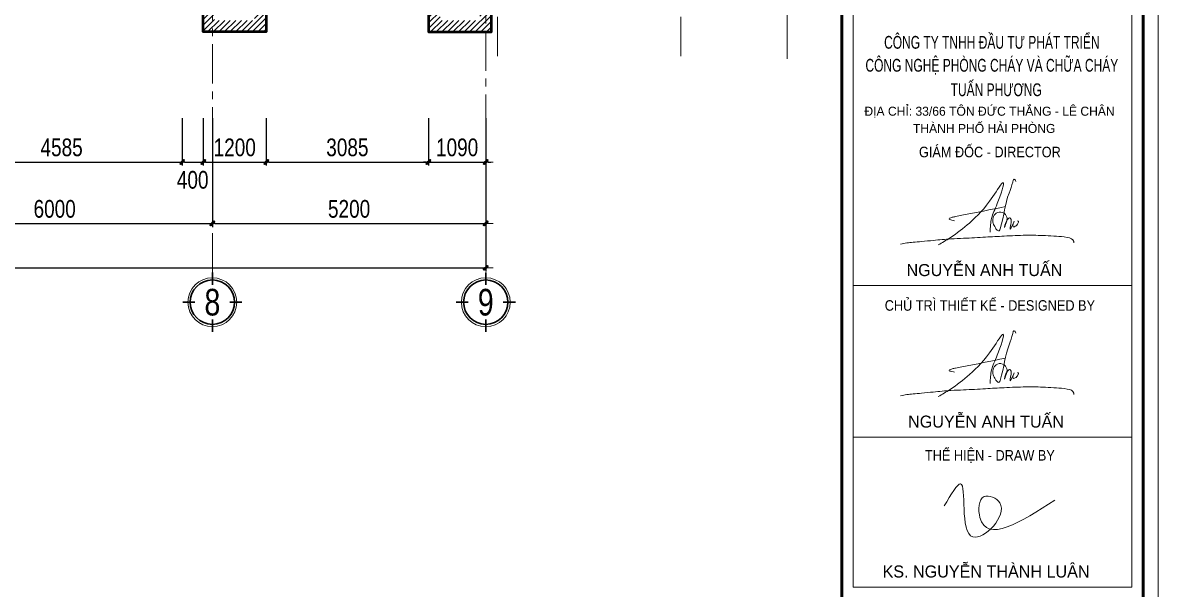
# Model space of a CAD drawing. Header units: millimetres. Extents: x 1109421 to 1726579, y -247837 to 144927.
# Drawn here: x 1579526 to 1601125, y -223883 to -213094 of the extents above; entities that cross this region are included whole.
import ezdxf
from ezdxf.enums import TextEntityAlignment as Align

# ---------------------------------------------------------------- set-up
doc = ezdxf.new("R2010")
doc.units = ezdxf.units.MM
doc.header["$LTSCALE"] = 600
doc.header["$MEASUREMENT"] = 0
doc.linetypes.add('CENTER', pattern=[2, 1.25, -0.25, 0.25, -0.25])
doc.layers.get('0').update_dxf_attribs({"lineweight": 0})
doc.layers.get('Defpoints').update_dxf_attribs({"lineweight": 0})
for name, color, linetype, lineweight in [('cat1', 30, 'Continuous', 50), ('dim', 144, 'Continuous', 13), ('Form', 7, 'Continuous', 9), ('hatch1', 136, 'Continuous', 9), ('Khungten_LCDI', 7, 'Continuous', 25), ('LC ISO', 153, 'Continuous', 13), ('LC Khac', 4, 'Continuous', 9), ('LC Text1', 3, 'Continuous', 20), ('thay1', 63, 'Continuous', 18), ('truc', 76, 'CENTER', 9)]:
    doc.layers.add(name, color=color, linetype=linetype, lineweight=lineweight)
doc.styles.add('EG 1', font='VHAVANB.TTF')
doc.styles.add('HOATBIF', font='hoatbif.shx', dxfattribs={"width": 0.8})
doc.styles.add('Khungten', font='VHAVAN.TTF', dxfattribs={"width": 0.9, "height": 5000})
doc.styles.add('Tahoma', font='tahoma.ttf')
doc.styles.add('Title', font='VHBLACK.TTF')
doc.styles.add('VnAvantH', font='VHAVANB.TTF', dxfattribs={"width": 0.6})
doc.dimstyles.new('1-135', dxfattribs={"dimscale": 135, "dimtxt": 2.5, "dimasz": 0.35, "dimexe": 0.5, "dimexo": 0, "dimgap": 0.8, "dimtad": 1, "dimdec": 0, "dimzin": 0, "dimdsep": 46, "dimtxsty": 'HOATBIF', "dimblk1": 'DOT', "dimblk2": 'DOT', "dimsah": 1, "dimcen": -1, "dimdle": 1, "dimclrd": 256, "dimclre": 256, "dimclrt": 4, "dimadec": 3, "dimazin": 2, "dimtfac": 0.333333, "dimtdec": 0, "dimtix": 1, "dimtmove": 2, "dimatfit": 3, "dimldrblk": 'DOT', "dimfxl": 1, "dimtvp": 0.833333, "dimtolj": 1, "dimtzin": 0, "dimarcsym": 0})

# ---------------------------------------------------------------- blocks, each defined once
blk = doc.blocks.new('A$Cb3b0a436')
blk.add_spline([(398.58, 83.19), (400.76, 86.14), (402.39, 79.07), (405.96, 83.58), (403.87, 84.43), (403.32, 81.64), (413.27, 83.97)], degree=3)
at = {"layer": 'Defpoints', "color": 0, "lineweight": 0}
blk.add_lwpolyline([(6.98, 0), (6.98, 297), (426.98, 297), (426.98, 0)], close=True, dxfattribs=at)
at = {"layer": 'Form', "color": 7, "end_tangent": (0, 0, 1)}
for points in [[(408.08, 126.29, 0), (407.87, 126.58, 0), (407.79, 126.55, 0), (407.71, 126.39, 0), (407.67, 126.21, 0), (407.18, 124.75, 0), (406.02, 120.01, 0), (405.87, 119.75, 0), (405.69, 119.77, 0), (405.51, 119.93, 0), (405.28, 120.3, 0), (405.04, 120.9, 0), (405.14, 121.65, 0), (405.63, 122.16, 0), (406.54, 122.06, 0), (406.81, 121.73, 0), (406.92, 121.32, 0), (406.78, 120.78, 0), (406.57, 120.16, 0), (406.97, 121.22, 0), (407.31, 121.45, 0), (407.45, 121.22, 0), (407.42, 120.63, 0), (407.33, 119.94, 0), (407.87, 121.01, 0), (407.72, 120.28, 0), (408.11, 120.4, 0), (408.3, 120.61, 0), (408.41, 120.81, 0), (408.43, 120.95, 0), (408.31, 121.04, 0)], [(397.78, 117.86, 0), (399.35, 118.79, 0), (401.92, 120.77, 0), (405.02, 124.27, 0), (406.4, 126.14, 0), (405.62, 123.35, 0), (404.87, 121.39, 0), (404.66, 119.57, 0)], [(399.96, 121.08, 0), (399.58, 121.17, 0), (399.22, 121.33, 0), (399.44, 121.47, 0), (399.65, 121.53, 0), (400.09, 121.63, 0), (400.91, 121.79, 0), (406.69, 122.95, 0)], [(392.8, 117.94, 0), (393.62, 118.12, 0), (394.44, 118.21, 0), (395.57, 118.31, 0), (397.13, 118.46, 0), (399.48, 118.66, 0), (401.14, 118.74, 0), (404.08, 118.9, 0), (406.53, 119.03, 0), (409.43, 119.14, 0), (412.01, 119.09, 0), (413.46, 119.01, 0), (414.89, 118.86, 0), (415.77, 118.32, 0), (415.77, 118.13, 0)], [(397.78, 97.72, 0), (399.35, 98.65, 0), (401.92, 100.63, 0), (405.02, 104.13, 0), (406.4, 106.01, 0), (405.62, 103.22, 0), (404.87, 101.25, 0), (404.66, 99.43, 0)], [(408.08, 106.15, 0), (407.87, 106.44, 0), (407.79, 106.42, 0), (407.71, 106.26, 0), (407.67, 106.08, 0), (407.18, 104.61, 0), (406.02, 99.87, 0), (405.87, 99.61, 0), (405.69, 99.63, 0), (405.51, 99.79, 0), (405.28, 100.16, 0), (405.04, 100.76, 0), (405.14, 101.51, 0), (405.63, 102.03, 0), (406.54, 101.92, 0), (406.81, 101.59, 0), (406.92, 101.18, 0), (406.78, 100.64, 0), (406.57, 100.02, 0), (406.97, 101.08, 0), (407.31, 101.31, 0), (407.45, 101.08, 0), (407.42, 100.5, 0), (407.33, 99.81, 0), (407.87, 100.87, 0), (407.72, 100.14, 0), (408.11, 100.26, 0), (408.3, 100.47, 0), (408.41, 100.68, 0), (408.43, 100.82, 0), (408.31, 100.91, 0)], [(399.96, 100.94, 0), (399.58, 101.04, 0), (399.22, 101.2, 0), (399.44, 101.33, 0), (399.65, 101.4, 0), (400.09, 101.5, 0), (400.91, 101.66, 0), (406.69, 102.81, 0)], [(392.8, 97.8, 0), (393.62, 97.98, 0), (394.44, 98.07, 0), (395.57, 98.17, 0), (397.13, 98.32, 0), (399.48, 98.53, 0), (401.14, 98.6, 0), (404.08, 98.76, 0), (406.53, 98.89, 0), (409.43, 99, 0), (412.01, 98.95, 0), (413.46, 98.87, 0), (414.89, 98.72, 0), (415.77, 98.19, 0), (415.77, 98, 0)]]:
    blk.add_spline(points, degree=3, dxfattribs=at)
at = {"layer": 'Khungten_LCDI', "color": 5, "lineweight": 60}
blk.add_line((384.98, 295), (384.98, 2), dxfattribs=at)
at = {"layer": 'Khungten_LCDI', "color": 5, "lineweight": 25}
blk.add_line((424.98, 2), (424.98, 295), dxfattribs=at)
at = {"layer": 'Khungten_LCDI', "color": 5, "lineweight": 60}
blk.add_lwpolyline([(18.98, 2), (18.98, 295), (424.98, 295), (424.98, 2)], close=True, dxfattribs=at)
at = {"layer": 'Khungten_LCDI', "color": 9, "lineweight": 15}
for points in [[(386.48, 112.45), (423.48, 112.45), (423.48, 162.24), (386.48, 162.24)], [(386.48, 112.45), (423.48, 112.45), (423.48, 92.31), (386.48, 92.31)], [(386.48, 72.4), (423.48, 72.4), (423.48, 92.31), (386.48, 92.31)]]:
    blk.add_lwpolyline(points, close=True, dxfattribs=at)
at = {"color": 7}
for s, height, style, width, p in [('C¤NG TY TNHH §ÇU T¦ PH¸T TRIÓN', 1.7, 'Title', 0.7, (404.9, 143.92)), ('C¤NG NGHÖ PHßNG CH¸Y Vµ CH÷A CH¸Y', 1.7, 'Title', 0.7, (404.9, 140.87)), ('TUÊN PH¦¥NG', 1.7, 'Title', 0.7, (405.48, 137.62)), ('gi¸m ®èc - director', 1.4, 'Khungten', 0.9, (404.64, 129.5)), ('CHñ TR× THIÕT KÕ - DESIGNED BY', 1.4, 'Khungten', 0.9, (404.64, 109.12)), ('thÓ hiÖn - draw by', 1.4, 'Khungten', 0.9, (404.64, 89.21))]:
    blk.add_text(s, height=height, dxfattribs=dict(at, style=style, width=width)).set_placement(p, align=Align.CENTER)
at = {"color": 7, "style": 'Khungten'}
for s, p in [('§ÞA CHØ: 33/66 T¤N §øC TH¾NG - L£ CH¢N', (387.99, 135.02)), ('THµNH PHè H¶I PHßNG', (394.43, 132.73))]:
    blk.add_text(s, height=1.2, dxfattribs=at).set_placement(p)
at = {"color": 7, "style": 'VnAvantH'}
for s, p in [('nguyÔn anh tuÊn', (403.92, 113.72)), ('nguyÔn anh tuÊn', (404.13, 93.59)), ('ks. NGUYÔN thµnh lu©n', (404.13, 73.68))]:
    blk.add_text(s, height=1.6, dxfattribs=at).set_placement(p, align=Align.CENTER)
at = {"color": 7, "style": 'Khungten', "width": 0.8}
for tag, p in [('REVISION', (413.97, 41.04)), ('NGAYHT', (414.44, 32.41))]:
    blk.add_attdef(tag, text='', height=2, dxfattribs=at).set_placement(p, align=Align.CENTER)
at = {"layer": 'LC Text1', "style": 'Title', "width": 1.485915}
for tag, p, p2 in [('TENBANVE1', (388.11, 59.64), (422.38, 59.64)), ('TENBANVE2', (388.11, 52.88), (422.38, 52.88))]:
    blk.add_attdef(tag, text='', height=2.5, dxfattribs=at).set_placement(p, p2, align=Align.FIT)
at = {"layer": 'LC Text1', "style": 'Title', "width": 0.7}
blk.add_attdef('SOBANVE', text='', height=2.5, dxfattribs=at).set_placement((414.6, 9.54), align=Align.CENTER)
blk = doc.blocks.new('t 2')
at = {"layer": 'LC Khac'}
for points in [[(-3380, -1984), (-3600, -1984), (-3600, -1634), (-3380, -1634)], [(110, -1984), (-110, -1984), (-110, -1634), (110, -1634)], [(-3600, -7448), (-3600, -7228), (-3250, -7228), (-3250, -7448)], [(-3380, -9544), (-3600, -9544), (-3600, -9324), (-3380, -9324)], [(110, -9544), (-110, -9544), (-110, -9324), (110, -9324)], [(-3380, -13058), (-3600, -13058), (-3600, -12838), (-3380, -12838)], [(-3380, -15934), (-3600, -15934), (-3600, -15714), (-3380, -15714)], [(110, -15934), (-110, -15934), (-110, -15714), (110, -15714)]]:
    blk.add_hatch(color=256, dxfattribs=at).paths.add_polyline_path(points)
at = {"layer": 'LC Khac', "ltscale": 5}
for p, q in [((-2630, -11344), (-2630, -14964)), ((-3380, -11829), (-1930, -11829)), ((-1880, -11829), (-1880, -14214)), ((-1880, -11829), (-1880, -11829)), ((-1610, -11829), (-1880, -11829)), ((-1610, -13369), (-1610, -11829)), ((-1560, -11829), (-110, -11829)), ((-110, -12094), (-110, -11829)), ((-3380, -12094), (-1930, -12094)), ((-1880, -12094), (-1880, -12094)), ((-1560, -12094), (-110, -12094)), ((-110, -15714), (-110, -12094)), ((-110, -12094), (110, -12094)), ((110, -15714), (110, -12094)), ((-3380, -12359), (-1930, -12359)), ((-1880, -12359), (-1880, -12359)), ((-1560, -12359), (-110, -12359)), ((-3380, -12624), (-1930, -12624)), ((-1560, -12624), (-110, -12624)), ((-3380, -12889), (-1930, -12889)), ((-1560, -12889), (-110, -12889)), ((-3380, -13154), (-1930, -13154)), ((-1610, -13369), (-110, -13104)), ((-1610, -13419), (-110, -13154)), ((-1560, -13154), (-398, -13154)), ((-3380, -13419), (-1930, -13419)), ((-1610, -14214), (-1610, -13419)), ((-1560, -13419), (-110, -13419)), ((-860, -14964), (-860, -13419)), ((-3380, -13684), (-1930, -13684)), ((-1560, -13684), (-110, -13684)), ((-3380, -13949), (-1930, -13949)), ((-1560, -13949), (-110, -13949)), ((-3380, -14214), (-1930, -14214)), ((-1880, -14214), (-1610, -14214)), ((-1560, -14214), (-110, -14214)), ((-1560, -14214), (-110, -14214)), ((-2630, -14964), (-860, -14964))]:
    blk.add_line(p, q, dxfattribs=at)
for points in [[(-3381, -7444), (-3601, -7444), (-3601, -1637), (-3381, -1637)], [(-3380, -1854), (-2360, -1854), (-2360, -1634), (-3380, -1634)], [(-2360, -1854), (-1160, -1854), (-1160, -1634), (-2360, -1634)], [(-1160, -1854), (-110, -1854), (-110, -1634), (-1160, -1634)], [(110, -1854), (1100, -1854), (1100, -1634), (110, -1634)], [(1100, -1854), (2019, -1854), (2019, -1634), (1100, -1634)], [(-3601, -7444), (-3380, -7444), (-3380, -9544), (-3601, -9544)], [(-3600, -12838), (-3380, -12838), (-3380, -9544), (-3600, -9544)], [(-3600, -13058), (-3600, -14214), (-3380, -14214), (-3380, -13058)], [(-3380, -15934), (-110, -15934), (-110, -15714), (-3380, -15714)], [(110, -15934), (1145, -15934), (1145, -15714), (110, -15714)]]:
    blk.add_lwpolyline(points, close=True, dxfattribs=at)
for points in [[(2019, -10438), (-3380, -10438), (-3380, -10658), (2019, -10658)], [(-860, -13287), (-860, -14964), (-2630, -14964), (-2630, -11344), (-860, -11344), (-860, -13236)], [(-1560, -13411), (-1560, -14264), (-1930, -14264), (-1930, -11779), (-1560, -11779), (-1560, -13360)], [(-3380, -13154), (-2630, -13419), (-1880, -13154)], [(-1610, -13552), (-860, -13287), (-110, -13552)]]:
    blk.add_lwpolyline(points, dxfattribs=at)
at = {"layer": 'thay1', "ltscale": 5}
blk.add_lwpolyline([(2019, 15), (2019, -7089), (2447, -7089), (1812, -7342), (2019, -7342), (2019, -16886)], dxfattribs=at)
at = {"layer": 'truc'}
for p, q in [((-3490, -16837), (-3490, 0)), ((0, -16837), (0, 0)), ((1825, -7337), (-3881, -7338)), ((2019, -9437), (-3881, -9438)), ((2023, -12938), (-3881, -12938)), ((2019, -15934), (-3600, -15934))]:
    blk.add_line(p, q, dxfattribs=at)
blk.add_lwpolyline([(2019, -1634), (-3881, -1634)], dxfattribs=at)
blk = doc.blocks.new('KyHieu TrucDinhVi')
at = {"color": 7, "lineweight": 30}
for p, q in [((0, 2.36), (0, 4)), ((-2.36, 0), (-4, 0)), ((2.36, 0), (4, 0)), ((0, -2.36), (0, -4))]:
    blk.add_line(p, q, dxfattribs=at)
blk.add_circle((0, 0), 3.3)
blk.add_circle((0, 0), 3, dxfattribs=at)
at = {"ltscale": 20, "style": 'Tahoma'}
blk.add_attdef('AA', text='', height=3, dxfattribs=at).set_placement((0, 0), align=Align.MIDDLE_CENTER)
blk = doc.blocks.new('DOT')
at = {"layer": 'dim'}
for p, q in [((-3, 0), (3, 0)), ((-1, -1), (1, 1))]:
    blk.add_line(p, q, dxfattribs=at)
blk.add_lwpolyline([(0.5, 1), (-1, -0.5), (-0.5, -1), (1, 0.5)], close=True, dxfattribs=at)
blk = doc.blocks.new('*D1351')
at = {"layer": 'Defpoints', "color": 0, "transparency": 16777216}
for p in [(1577134, -214911), (1583134, -214911), (1583134, -216917)]:
    blk.add_point(p, dxfattribs=at)
at = {"layer": 'dim', "lineweight": -2, "transparency": 16777216}
for p, q in [((1577134, -214911), (1577134, -216985)), ((1583134, -214911), (1583134, -216985)), ((1577181, -216917), (1583087, -216917))]:
    blk.add_line(p, q, dxfattribs=at)
at = {"layer": 'dim', "lineweight": -2, "transparency": 16777216, "xscale": 47.25, "yscale": 47.25, "zscale": 47.25, "rotation": 180}
blk.add_blockref('DOT', (1577134, -216917), dxfattribs=at)
at = {"layer": 'dim', "lineweight": -2, "transparency": 16777216, "xscale": 47.25, "yscale": 47.25, "zscale": 47.25}
blk.add_blockref('DOT', (1583134, -216917), dxfattribs=at)
at = {"layer": 'dim', "color": 4, "transparency": 16777216, "insert": (1580134, -216641), "char_height": 337.5, "attachment_point": 5, "style": 'HOATBIF'}
blk.add_mtext('\\A1;6000', dxfattribs=at)
blk = doc.blocks.new('_Dot')
at = {"color": 0, "linetype": 'ByBlock', "lineweight": -2}
blk.add_line((-0.5, 0), (-1, 0), dxfattribs=at)
at = {"color": 0, "linetype": 'ByBlock', "const_width": 0.5}
blk.add_lwpolyline([(-0.25, 0, 1), (0.25, 0, 1)], format="xyb", close=True, dxfattribs=at)
blk = doc.blocks.new('*D1352')
at = {"layer": 'Defpoints', "color": 0, "transparency": 16777216}
for p in [(1583134, -214911), (1588334, -214911), (1588334, -216917)]:
    blk.add_point(p, dxfattribs=at)
at = {"layer": 'dim', "lineweight": -2, "transparency": 16777216}
for p, q in [((1583134, -214911), (1583134, -216985)), ((1588334, -214911), (1588334, -216985)), ((1583181, -216917), (1588287, -216917))]:
    blk.add_line(p, q, dxfattribs=at)
at = {"layer": 'dim', "lineweight": -2, "transparency": 16777216, "xscale": 47.25, "yscale": 47.25, "zscale": 47.25, "rotation": 180}
blk.add_blockref('DOT', (1583134, -216917), dxfattribs=at)
at = {"layer": 'dim', "lineweight": -2, "transparency": 16777216, "xscale": 47.25, "yscale": 47.25, "zscale": 47.25}
blk.add_blockref('DOT', (1588334, -216917), dxfattribs=at)
at = {"layer": 'dim', "color": 4, "transparency": 16777216, "insert": (1585734, -216641), "char_height": 337.5, "attachment_point": 5, "style": 'HOATBIF'}
blk.add_mtext('\\A1;5200', dxfattribs=at)
blk = doc.blocks.new('*D1375')
at = {"layer": 'Defpoints', "color": 0, "transparency": 16777216}
for p in [(1577974, -214911), (1582559, -214911), (1582559, -215747)]:
    blk.add_point(p, dxfattribs=at)
at = {"layer": 'dim', "lineweight": -2, "transparency": 16777216}
for p, q in [((1577974, -214911), (1577974, -215814)), ((1582559, -214911), (1582559, -215814)), ((1578021, -215747), (1582512, -215747))]:
    blk.add_line(p, q, dxfattribs=at)
at = {"layer": 'dim', "lineweight": -2, "transparency": 16777216, "xscale": 47.25, "yscale": 47.25, "zscale": 47.25, "rotation": 180}
blk.add_blockref('DOT', (1577974, -215747), dxfattribs=at)
at = {"layer": 'dim', "lineweight": -2, "transparency": 16777216, "xscale": 47.25, "yscale": 47.25, "zscale": 47.25}
blk.add_blockref('DOT', (1582559, -215747), dxfattribs=at)
at = {"layer": 'dim', "color": 4, "transparency": 16777216, "insert": (1580266, -215470), "char_height": 337.5, "attachment_point": 5, "style": 'HOATBIF'}
blk.add_mtext('\\A1;4585', dxfattribs=at)
blk = doc.blocks.new('*D1376')
at = {"layer": 'Defpoints', "color": 0, "transparency": 16777216}
for p in [(1582559, -214911), (1582959, -214911), (1582959, -215747)]:
    blk.add_point(p, dxfattribs=at)
at = {"layer": 'dim', "lineweight": -2, "transparency": 16777216}
for p, q in [((1582559, -214911), (1582559, -215814)), ((1582959, -214911), (1582959, -215814)), ((1582606, -215747), (1582912, -215747))]:
    blk.add_line(p, q, dxfattribs=at)
at = {"layer": 'dim', "lineweight": -2, "transparency": 16777216, "xscale": 47.25, "yscale": 47.25, "zscale": 47.25, "rotation": 180}
blk.add_blockref('DOT', (1582559, -215747), dxfattribs=at)
at = {"layer": 'dim', "lineweight": -2, "transparency": 16777216, "xscale": 47.25, "yscale": 47.25, "zscale": 47.25}
blk.add_blockref('DOT', (1582959, -215747), dxfattribs=at)
at = {"layer": 'dim', "color": 4, "transparency": 16777216, "insert": (1582759, -216088), "char_height": 337.5, "attachment_point": 5, "style": 'HOATBIF'}
blk.add_mtext('\\A1;400', dxfattribs=at)
blk = doc.blocks.new('*D1377')
at = {"layer": 'Defpoints', "color": 0, "transparency": 16777216}
for p in [(1582959, -214911), (1584159, -214911), (1584159, -215747)]:
    blk.add_point(p, dxfattribs=at)
at = {"layer": 'dim', "lineweight": -2, "transparency": 16777216}
for p, q in [((1582959, -214911), (1582959, -215814)), ((1584159, -214911), (1584159, -215814)), ((1583006, -215747), (1584112, -215747))]:
    blk.add_line(p, q, dxfattribs=at)
at = {"layer": 'dim', "lineweight": -2, "transparency": 16777216, "xscale": 47.25, "yscale": 47.25, "zscale": 47.25, "rotation": 180}
blk.add_blockref('DOT', (1582959, -215747), dxfattribs=at)
at = {"layer": 'dim', "lineweight": -2, "transparency": 16777216, "xscale": 47.25, "yscale": 47.25, "zscale": 47.25}
blk.add_blockref('DOT', (1584159, -215747), dxfattribs=at)
at = {"layer": 'dim', "color": 4, "transparency": 16777216, "insert": (1583559, -215470), "char_height": 337.5, "attachment_point": 5, "style": 'HOATBIF'}
blk.add_mtext('\\A1;1200', dxfattribs=at)
blk = doc.blocks.new('*D1378')
at = {"layer": 'Defpoints', "color": 0, "transparency": 16777216}
for p in [(1584159, -214911), (1587244, -214911), (1587244, -215747)]:
    blk.add_point(p, dxfattribs=at)
at = {"layer": 'dim', "lineweight": -2, "transparency": 16777216}
for p, q in [((1584159, -214911), (1584159, -215814)), ((1587244, -214911), (1587244, -215814)), ((1584206, -215747), (1587197, -215747))]:
    blk.add_line(p, q, dxfattribs=at)
at = {"layer": 'dim', "lineweight": -2, "transparency": 16777216, "xscale": 47.25, "yscale": 47.25, "zscale": 47.25, "rotation": 180}
blk.add_blockref('DOT', (1584159, -215747), dxfattribs=at)
at = {"layer": 'dim', "lineweight": -2, "transparency": 16777216, "xscale": 47.25, "yscale": 47.25, "zscale": 47.25}
blk.add_blockref('DOT', (1587244, -215747), dxfattribs=at)
at = {"layer": 'dim', "color": 4, "transparency": 16777216, "insert": (1585701, -215470), "char_height": 337.5, "attachment_point": 5, "style": 'HOATBIF'}
blk.add_mtext('\\A1;3085', dxfattribs=at)
blk = doc.blocks.new('*D1379')
at = {"layer": 'Defpoints', "color": 0, "transparency": 16777216}
for p in [(1587244, -214911), (1588334, -214911), (1588334, -215747)]:
    blk.add_point(p, dxfattribs=at)
at = {"layer": 'dim', "lineweight": -2, "transparency": 16777216}
for p, q in [((1587244, -214911), (1587244, -215814)), ((1588334, -214911), (1588334, -215814)), ((1587197, -215747), (1587149, -215747)), ((1587244, -215747), (1588334, -215747)), ((1588381, -215747), (1588428, -215747))]:
    blk.add_line(p, q, dxfattribs=at)
at = {"layer": 'dim', "lineweight": -2, "transparency": 16777216, "xscale": 47.25, "yscale": 47.25, "zscale": 47.25}
blk.add_blockref('DOT', (1587244, -215747), dxfattribs=at)
at = {"layer": 'dim', "lineweight": -2, "transparency": 16777216, "xscale": 47.25, "yscale": 47.25, "zscale": 47.25, "rotation": 180}
blk.add_blockref('DOT', (1588334, -215747), dxfattribs=at)
at = {"layer": 'dim', "color": 4, "transparency": 16777216, "insert": (1587789, -215470), "char_height": 337.5, "attachment_point": 5, "style": 'HOATBIF'}
blk.add_mtext('\\A1;1090', dxfattribs=at)
blk = doc.blocks.new('*D1380')
at = {"layer": 'Defpoints', "color": 0, "transparency": 16777216}
for p in [(1546534, -214911), (1588334, -214911), (1588334, -217762)]:
    blk.add_point(p, dxfattribs=at)
at = {"layer": 'dim', "lineweight": -2, "transparency": 16777216}
for p, q in [((1546534, -214911), (1546534, -217829)), ((1588334, -214911), (1588334, -217829)), ((1546581, -217762), (1588287, -217762))]:
    blk.add_line(p, q, dxfattribs=at)
at = {"layer": 'dim', "lineweight": -2, "transparency": 16777216, "xscale": 47.25, "yscale": 47.25, "zscale": 47.25, "rotation": 180}
blk.add_blockref('DOT', (1546534, -217762), dxfattribs=at)
at = {"layer": 'dim', "lineweight": -2, "transparency": 16777216, "xscale": 47.25, "yscale": 47.25, "zscale": 47.25}
blk.add_blockref('DOT', (1588334, -217762), dxfattribs=at)
at = {"layer": 'dim', "color": 4, "transparency": 16777216, "insert": (1568548, -217485), "char_height": 337.5, "attachment_point": 5, "style": 'HOATBIF'}
blk.add_mtext('\\A1;41800', dxfattribs=at)

msp = doc.modelspace()

# ---------------------------------------------------------------- hatches: boundary and pattern name
at = {"layer": 'hatch1'}
h = msp.add_hatch(dxfattribs=at)
h.set_pattern_fill('ANSI31', color=256, scale=600)
h.set_pattern_definition([(45, (-475069.9, -175305.75), (-53.0330086, 53.0330086), [])])
h.paths.add_polyline_path([(1588443.8, -200610.3), (1546423.8, -200610.3), (1546423.8, -206120.3), (1546643.8, -206120.3), (1546643.8, -200830.3), (1548883.8, -200830.3), (1548883.8, -206620.3), (1549103.8, -206620.3), (1549103.8, -200830.3), (1558423.8, -200830.3), (1558423.8, -206020.3), (1558643.8, -206020.3), (1558643.8, -205830.3), (1561923.8, -205830.3), (1561923.8, -205720.3), (1558643.8, -205720.3), (1558643.8, -200830.3), (1563143.8, -200830.3), (1563143.8, -205720.3), (1562923.8, -205720.3), (1562923.8, -205830.3), (1563765.6, -205830.3), (1563985.6, -205610.3), (1563363.8, -205610.3), (1563363.8, -200830.3), (1565823.8, -200830.3), (1565823.8, -205610.3), (1565145.6, -205610.3), (1565365.6, -205830.3), (1568253.8, -205830.3), (1568253.8, -205720.3), (1566043.8, -205720.3), (1566043.8, -200830.3), (1571023.8, -200830.3), (1571023.8, -205720.3), (1571243.8, -205720.3), (1571243.8, -200830.3), (1574068.8, -200830.3), (1574068.8, -203830.3), (1572968.8, -203830.3), (1572968.8, -204710.3), (1573078.8, -204710.3), (1573078.8, -203940.3), (1575078.8, -203940.3), (1575078.8, -204710.3), (1575188.8, -204710.3), (1575188.8, -203830.3), (1574288.8, -203830.3), (1574288.8, -200830.3), (1577023.8, -200830.3), (1577023.8, -205720.3), (1575188.8, -205720.3), (1575188.8, -205610.3), (1575078.8, -205610.3), (1575078.8, -205830.3), (1577568.8, -205830.3), (1577568.8, -205610.3), (1577243.8, -205610.3), (1577243.8, -200830.3), (1580078.8, -200830.3), (1580078.8, -205610.3), (1579968.8, -205610.3), (1579968.8, -205830.3), (1580078.8, -205830.3), (1580448.8, -205830.3), (1580448.8, -205610.3), (1580188.8, -205610.3), (1580188.8, -200830.3), (1583078.8, -200830.3), (1583078.8, -205610.3), (1582848.8, -205610.3), (1582848.8, -205830.3), (1583513.8, -205830.3), (1583513.8, -205610.3), (1583188.8, -205610.3), (1583188.8, -200830.3), (1588223.8, -200830.3), (1588223.8, -205610.3), (1585913.8, -205610.3), (1585913.8, -205830.3), (1586023.8, -205830.3), (1586023.8, -206570.3), (1586243.8, -206570.3), (1586243.8, -205830.3), (1588223.8, -205830.3), (1588223.8, -212610.3), (1587243.8, -212610.3), (1587243.8, -213270.3), (1588443.8, -213270.3), (1588443.8, -212610.3)])
h.paths.add_polyline_path([(1587463.8, -212830.3), (1588223.8, -212830.3), (1588223.8, -213050.3), (1587463.8, -213050.3)], flags=16)
h.paths.add_polyline_path([(1573078.8, -205610.3), (1572968.8, -205610.3), (1572968.8, -205720.3), (1569553.8, -205720.3), (1569553.8, -205830.3), (1573078.8, -205830.3)], flags=17)
h.paths.add_polyline_path([(1579068.8, -205610.3), (1578768.8, -205610.3), (1578768.8, -205830.3), (1579068.8, -205830.3)], flags=17)
h.paths.add_polyline_path([(1581948.8, -205610.3), (1581648.8, -205610.3), (1581648.8, -205830.3), (1581948.8, -205830.3)], flags=17)
h.paths.add_polyline_path([(1585013.8, -205610.3), (1584713.8, -205610.3), (1584713.8, -205830.3), (1585013.8, -205830.3)], flags=17)
h.paths.add_polyline_path([(1586243.8, -207470.3), (1586023.8, -207470.3), (1586023.8, -208610.3), (1584308.8, -208610.3), (1584308.8, -208830.3), (1588223.8, -208830.3), (1588223.8, -208610.3), (1586243.8, -208610.3)], flags=17)
h.paths.add_polyline_path([(1584158.8, -212610.3), (1583133.8, -212610.3), (1583133.8, -208830.3), (1583308.8, -208830.3), (1583308.8, -208610.3), (1582853.8, -208610.3), (1582853.8, -208830.3), (1583023.8, -208830.3), (1583023.8, -212610.3), (1582558.8, -212610.3), (1582558.8, -212830.3), (1582958.8, -212830.3), (1582958.8, -213270.3), (1584158.8, -213270.3)])
h.paths.add_polyline_path([(1583173.3, -212830.3), (1583933.3, -212830.3), (1583933.3, -213050.3), (1583173.3, -213050.3)], flags=16)
h.paths.add_polyline_path([(1580453.8, -208610.3), (1579968.8, -208610.3), (1579968.8, -208830.3), (1580078.8, -208830.3), (1580078.8, -212610.3), (1580188.8, -212610.3), (1580188.8, -208830.3), (1580453.8, -208830.3)], flags=17)
h.paths.add_polyline_path([(1577568.8, -208610.3), (1576858.8, -208610.3), (1576858.8, -208830.3), (1577078.8, -208830.3), (1577078.8, -212610.3), (1577188.8, -212610.3), (1577188.8, -208830.3), (1577568.8, -208830.3)], flags=17)
h.paths.add_polyline_path([(1579068.8, -208610.3), (1578768.8, -208610.3), (1578768.8, -208830.3), (1579068.8, -208830.3)], flags=17)
h.paths.add_polyline_path([(1581953.8, -208610.3), (1581653.8, -208610.3), (1581653.8, -208830.3), (1581953.8, -208830.3)], flags=17)
h.paths.add_polyline_path([(1577973.8, -212610.3), (1577573.8, -212610.3), (1576693.8, -212610.3), (1576293.8, -212610.3), (1576293.8, -212830.3), (1576693.8, -212830.3), (1576693.8, -213050.3), (1577573.8, -213050.3), (1577573.8, -212830.3), (1577973.8, -212830.3)], flags=17)
h.paths.add_polyline_path([(1575558.8, -208610.3), (1570738.8, -208610.3), (1570738.8, -208830.3), (1575558.8, -208830.3)], flags=17)
h.paths.add_polyline_path([(1569438.8, -208610.3), (1568533.8, -208610.3), (1568533.8, -212610.3), (1568643.8, -212610.3), (1568643.8, -208830.3), (1569438.8, -208830.3)], flags=17)
h.paths.add_polyline_path([(1571573.8, -212830.3), (1571973.8, -212830.3), (1571973.8, -212610.3), (1571573.8, -212610.3), (1570693.8, -212610.3), (1570693.8, -212830.3), (1570693.8, -213050.3), (1571573.8, -213050.3)], flags=17)
h.paths.add_polyline_path([(1566373.8, -212610.3), (1565493.8, -212610.3), (1565493.8, -212830.3), (1565493.8, -213050.3), (1566373.8, -213050.3)], flags=17)
h.paths.add_polyline_path([(1563693.8, -212610.3), (1562813.8, -212610.3), (1562413.8, -212610.3), (1562413.8, -212830.3), (1562813.8, -212830.3), (1562813.8, -213050.3), (1563693.8, -213050.3), (1563693.8, -212830.3)], flags=17)
h.paths.add_polyline_path([(1558973.8, -212830.3), (1559373.8, -212830.3), (1559373.8, -212610.3), (1558973.8, -212610.3), (1558643.8, -212610.3), (1558643.8, -208420.3), (1558423.8, -208420.3), (1558423.8, -212610.3), (1558093.8, -212610.3), (1557693.8, -212610.3), (1557693.8, -212830.3), (1558093.8, -212830.3), (1558093.8, -213050.3), (1558973.8, -213050.3)], flags=17)
h.paths.add_polyline_path([(1553373.8, -212610.3), (1552973.8, -212610.3), (1552093.8, -212610.3), (1551693.8, -212610.3), (1551693.8, -212830.3), (1552093.8, -212830.3), (1552093.8, -213050.3), (1552973.8, -213050.3), (1552973.8, -212830.3), (1553373.8, -212830.3)], flags=17)
h.paths.add_polyline_path([(1547703.8, -212610.3), (1547303.8, -212610.3), (1546643.8, -212610.3), (1546643.8, -208320.3), (1546423.8, -208320.3), (1546423.8, -212830.3), (1546423.8, -213050.3), (1547303.8, -213050.3), (1547303.8, -212830.3), (1547703.8, -212830.3)], flags=17)
h.paths.add_polyline_path([(1549103.8, -207920.3), (1548883.8, -207920.3), (1548883.8, -212610.3), (1549103.8, -212610.3)], flags=17)

# ---------------------------------------------------------------- linework, layer by layer
at = {"layer": 'cat1'}
for points in [[(1583133.8, -212610.3), (1584158.8, -212610.3), (1584158.8, -213270.3), (1582958.8, -213270.3), (1582958.8, -212830.3), (1582558.8, -212830.3), (1582558.8, -212610.3), (1583023.8, -212610.3)], [(1588223.8, -212610.3), (1587243.8, -212610.3), (1587243.8, -213270.3), (1588443.8, -213270.3), (1588443.8, -212610.3)]]:
    msp.add_lwpolyline(points, dxfattribs=at)
at = {"layer": 'truc'}
for p, q in [((1583133.8, -217852.6), (1583133.8, -197632.2)), ((1588333.8, -217609), (1588333.8, -197632.2))]:
    msp.add_line(p, q, dxfattribs=at)

# ---------------------------------------------------------------- block references
at = {"xscale": 143.35021493995, "yscale": 143.35021493995, "zscale": 143.35021493995}
msp.add_blockref('A$Cb3b0a436', (1539916.7, -234220.8), dxfattribs=at)
at = {"layer": 'cat1'}
msp.add_blockref('t 2', (1592044.2, -196895.8), dxfattribs=at)
at = {"layer": 'LC ISO'}
ref = msp.add_blockref('KyHieu TrucDinhVi', (1583133.8, -218415.9), dxfattribs=dict(at, xscale=140.8352653944289, yscale=140.8352653944289, zscale=140.8352653944289))
ref.add_attrib('AA', '8', dxfattribs={"layer": '0', "ltscale": 20, "height": 507, "style": 'EG 1', "width": 0.8}).set_placement((1583133.8, -218415.9), align=Align.MIDDLE_CENTER)
ref = msp.add_blockref('KyHieu TrucDinhVi', (1588333.8, -218415.9), dxfattribs=dict(at, xscale=140.8352653944289, yscale=140.8352653944289, zscale=140.8352653944289))
ref.add_attrib('AA', '9', dxfattribs={"layer": '0', "ltscale": 20, "height": 507, "style": 'EG 1', "width": 0.8}).set_placement((1588333.8, -218415.9), align=Align.MIDDLE_CENTER)

# ---------------------------------------------------------------- dimensions: what is measured, and where the dimension line sits
at = {"layer": 'dim'}
for base, p1, p2, picture, middle in [((1588333.8, -217761.8), (1546533.8, -214910.6), (1588333.8, -214910.6), '*D1380', (1568548.2, -217485)), ((1582958.8, -215746.7), (1582558.8, -214910.6), (1582958.8, -214910.6), '*D1376', (1582758.8, -216087.9))]:
    dim = msp.add_linear_dim(base=base, p1=p1, p2=p2, dimstyle='1-135', dxfattribs=at)
    dim.commit()
    dim.dimension.update_dxf_attribs({"geometry": picture, "text_midpoint": middle, "dimtype": 160})
for base, p1, p2, picture, middle in [((1583133.8, -216917.3), (1577133.8, -214910.6), (1583133.8, -214910.6), '*D1351', (1580133.8, -216640.5)), ((1582558.8, -215746.7), (1577973.8, -214910.6), (1582558.8, -214910.6), '*D1375', (1580266.3, -215470)), ((1584158.8, -215746.7), (1582958.8, -214910.6), (1584158.8, -214910.6), '*D1377', (1583558.8, -215470)), ((1588333.8, -216917.3), (1583133.8, -214910.6), (1588333.8, -214910.6), '*D1352', (1585733.8, -216640.5)), ((1587243.8, -215746.7), (1584158.8, -214910.6), (1587243.8, -214910.6), '*D1378', (1585701.3, -215470)), ((1588333.8, -215746.7), (1587243.8, -214910.6), (1588333.8, -214910.6), '*D1379', (1587788.8, -215470))]:
    dim = msp.add_linear_dim(base=base, p1=p1, p2=p2, dimstyle='1-135', dxfattribs=at)
    dim.commit()
    dim.dimension.update_dxf_attribs({"geometry": picture, "text_midpoint": middle})

doc.saveas('drawing.dxf')
